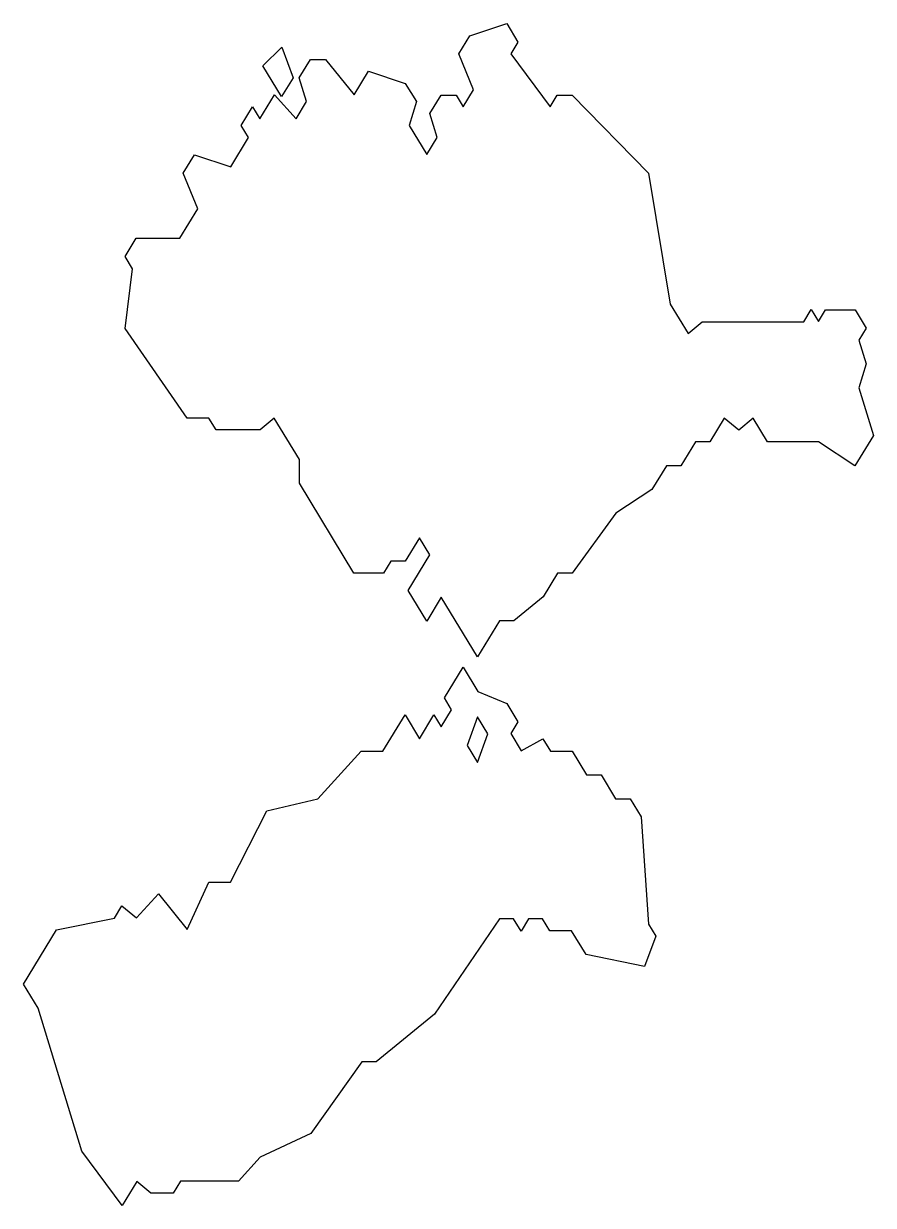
# Model space of a CAD drawing. Header units: millimetres. Extents: x 0 to 1507, y 0 to 280.
# Drawn here: x 0 to 195.2, y 8.1 to 279.5 of the extents above; entities outside this region: 1.
import ezdxf

# ---------------------------------------------------------------- set-up
doc = ezdxf.new("R2010")
doc.units = ezdxf.units.MM
doc.layers.add('M', color=7, linetype='Continuous')

msp = doc.modelspace()

# ---------------------------------------------------------------- linework, layer by layer
at = {"layer": 'M'}
for points in [[(92.62, 142.29), (88.33, 149.33), (93.33, 157.55), (90.95, 161.46), (87.67, 156.08), (84.34, 156.08), (82.67, 153.34), (75.89, 153.34), (63.35, 173.95), (63.35, 179.42), (57.59, 188.88), (54.32, 186.2), (44.23, 186.2), (42.56, 188.93), (37.56, 188.93), (23.35, 209.54), (25.01, 223.24), (23.33, 226), (25.89, 230.21), (35.89, 230.21), (40.01, 236.96), (36.67, 245.17), (39.24, 249.39), (47.57, 246.65), (51.67, 253.38), (50, 256.12), (52.62, 260.42), (54.28, 257.68), (57.6, 263.13), (62.6, 257.65), (65.01, 261.61), (63.34, 267.08), (65.89, 271.28), (69.33, 271.28), (75.94, 263.14), (79.24, 268.56), (87.68, 265.78), (90.23, 261.61), (88.56, 256.13), (92.62, 249.46), (95.01, 253.39), (93.34, 258.87), (95.89, 263.06), (99.34, 263.06), (100.95, 260.42), (103.34, 264.34), (100.01, 272.56), (102.55, 276.74), (110.99, 279.51), (113.57, 275.28), (111.9, 272.55), (120.94, 260.4), (122.56, 263.06), (125.99, 263.06), (143.54, 245.21), (148.55, 215.08), (152.64, 208.35), (155.91, 211.04), (179.23, 211.04), (180.95, 213.87), (182.62, 211.13), (184.23, 213.78), (191.01, 213.78), (193.57, 209.57), (191.89, 206.82), (193.55, 201.36), (191.89, 195.88), (195.23, 184.91), (190.98, 177.94), (182.59, 183.46), (170.89, 183.46), (167.59, 188.88), (164.28, 186.17), (160.98, 188.88), (157.67, 183.46), (154.34, 183.46), (151.01, 177.98), (147.67, 177.98), (144.36, 172.53), (136.02, 167.06), (126, 153.34), (122.67, 153.34), (119.36, 147.9), (112.65, 142.39), (109.34, 142.39), (104.28, 134.08), (95.95, 147.77), (92.62, 142.29)], [(59.32, 274.1), (61.89, 267.06), (59.28, 262.77), (54.99, 269.82), (59.32, 274.1)], [(0, 58.97), (7.55, 71.39), (20.89, 74.12), (22.59, 76.92), (25.94, 74.17), (30.95, 79.66), (37.59, 71.48), (42.55, 82.35), (47.56, 82.35), (55.88, 98.76), (67.56, 101.51), (77.57, 112.47), (82.56, 112.47), (87.62, 120.77), (90.95, 115.3), (94.28, 120.77), (95.95, 118.04), (98.33, 121.95), (96.67, 124.69), (100.95, 131.73), (104.35, 126.14), (111.02, 123.4), (113.57, 119.21), (111.9, 116.47), (114.32, 112.5), (119.32, 115.24), (121.01, 112.47), (126.01, 112.47), (129.34, 106.99), (132.67, 106.99), (136.01, 101.52), (139.34, 101.52), (141.88, 97.34), (143.55, 72.7), (145.23, 69.94), (142.68, 62.97), (129.22, 65.73), (125.89, 71.2), (120.89, 71.2), (119.23, 73.93), (116.01, 73.93), (114.28, 71.1), (112.56, 73.93), (109.34, 73.93), (94.36, 52.06), (80.99, 41.08), (77.67, 41.08), (66.02, 24.67), (54.34, 19.19), (49.33, 13.7), (36.01, 13.7), (34.34, 10.96), (29.25, 10.96), (25.98, 13.65), (22.63, 8.14), (13.36, 20.6), (3.36, 53.46), (0, 58.97)], [(104.31, 120.35), (101.89, 113.75), (104.26, 109.86), (106.67, 116.46), (104.31, 120.35)], [(1486.72, 1.38), (1484.28, 5.39), (1482.65, 2.71), (1480.02, 4.15), (1480.02, 12.46), (1481.67, 15.17), (1480.02, 17.88), (1480.02, 31.63), (1485, 37.1), (1483.34, 42.56), (1485.88, 46.73), (1492.66, 49.52), (1495.23, 45.29), (1491.9, 37.08), (1494.28, 33.16), (1497.62, 38.63), (1501.88, 31.63), (1503.56, 26.1), (1500.23, 20.64), (1506.9, 9.69), (1501, 0), (1486.72, 1.38)]]:
    msp.add_lwpolyline(points, close=True, dxfattribs=at)

doc.saveas('drawing.dxf')
